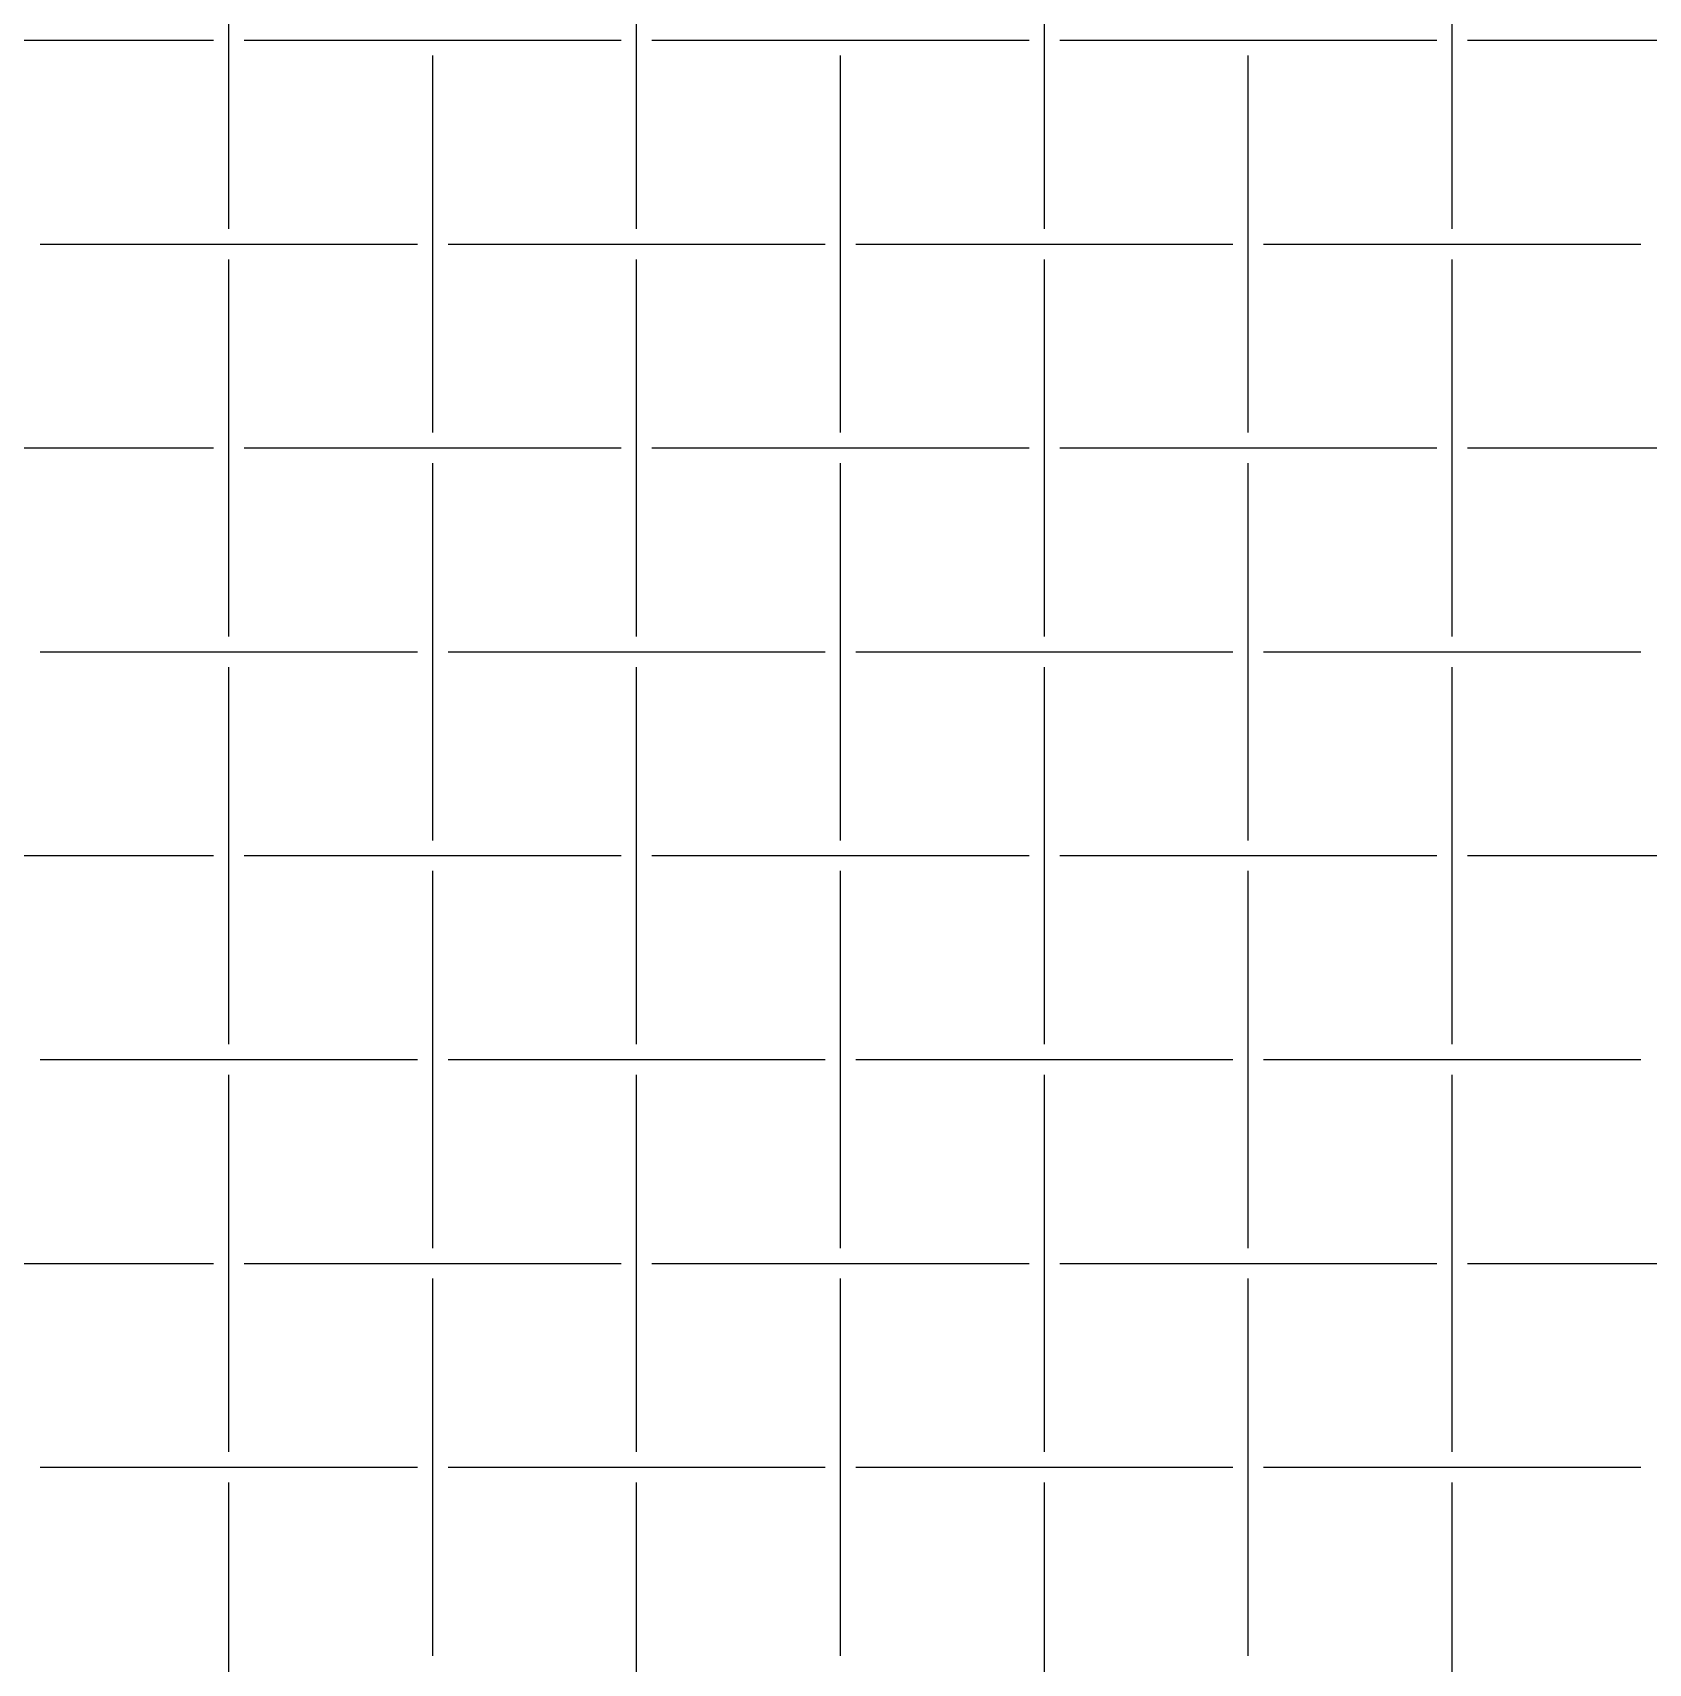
# Model space of a CAD drawing. Header units: metres. Extents: x 0 to 300, y -20 to 320.
# Drawn here: x 70.4 to 149.6, y 60.4 to 140.4 of the extents above; entities that cross this region are included whole.
import ezdxf

# ---------------------------------------------------------------- set-up
doc = ezdxf.new("R2010")
doc.units = ezdxf.units.M

msp = doc.modelspace()

# ---------------------------------------------------------------- linework, layer by layer
for p, q in [((80, 130.75), (80, 149.25)), ((100, 130.75), (100, 149.25)), ((120, 130.75), (120, 149.25)), ((140, 130.75), (140, 149.25)), ((60.75, 140), (79.25, 140)), ((80.75, 140), (99.25, 140)), ((100.75, 140), (119.25, 140)), ((120.75, 140), (139.25, 140)), ((140.75, 140), (159.25, 140)), ((90, 120.75), (90, 139.25)), ((110, 120.75), (110, 139.25)), ((130, 120.75), (130, 139.25)), ((70.75, 130), (89.25, 130)), ((90.75, 130), (109.25, 130)), ((110.75, 130), (129.25, 130)), ((130.75, 130), (149.25, 130)), ((80, 110.75), (80, 129.25)), ((100, 110.75), (100, 129.25)), ((120, 110.75), (120, 129.25)), ((140, 110.75), (140, 129.25)), ((60.75, 120), (79.25, 120)), ((80.75, 120), (99.25, 120)), ((100.75, 120), (119.25, 120)), ((120.75, 120), (139.25, 120)), ((140.75, 120), (159.25, 120)), ((90, 100.75), (90, 119.25)), ((110, 100.75), (110, 119.25)), ((130, 100.75), (130, 119.25)), ((70.75, 110), (89.25, 110)), ((90.75, 110), (109.25, 110)), ((110.75, 110), (129.25, 110)), ((130.75, 110), (149.25, 110)), ((80, 90.75), (80, 109.25)), ((100, 90.75), (100, 109.25)), ((120, 90.75), (120, 109.25)), ((140, 90.75), (140, 109.25)), ((60.75, 100), (79.25, 100)), ((80.75, 100), (99.25, 100)), ((100.75, 100), (119.25, 100)), ((120.75, 100), (139.25, 100)), ((140.75, 100), (159.25, 100)), ((90, 80.75), (90, 99.25)), ((110, 80.75), (110, 99.25)), ((130, 80.75), (130, 99.25)), ((70.75, 90), (89.25, 90)), ((90.75, 90), (109.25, 90)), ((110.75, 90), (129.25, 90)), ((130.75, 90), (149.25, 90)), ((80, 70.75), (80, 89.25)), ((100, 70.75), (100, 89.25)), ((120, 70.75), (120, 89.25)), ((140, 70.75), (140, 89.25)), ((60.75, 80), (79.25, 80)), ((80.75, 80), (99.25, 80)), ((100.75, 80), (119.25, 80)), ((120.75, 80), (139.25, 80)), ((140.75, 80), (159.25, 80)), ((90, 60.75), (90, 79.25)), ((110, 60.75), (110, 79.25)), ((130, 60.75), (130, 79.25)), ((70.75, 70), (89.25, 70)), ((90.75, 70), (109.25, 70)), ((110.75, 70), (129.25, 70)), ((130.75, 70), (149.25, 70)), ((80, 50.75), (80, 69.25)), ((100, 50.75), (100, 69.25)), ((120, 50.75), (120, 69.25)), ((140, 50.75), (140, 69.25))]:
    msp.add_line(p, q)

doc.saveas('drawing.dxf')
